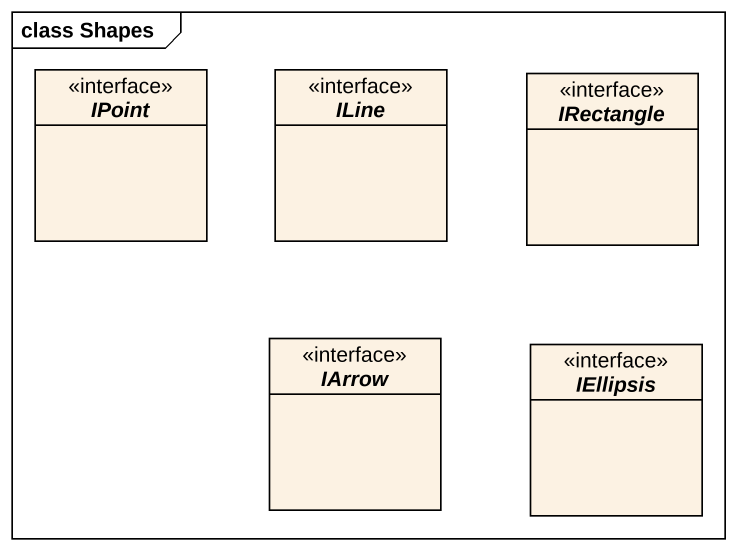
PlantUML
@startuml
mainframe class Shapes
hide circle
hide empty members
interface IPoint <<interface>>
interface ILine <<interface>>
interface IRectangle <<interface>>
interface IArrow <<interface>>
interface IEllipsis <<interface>>
@enduml
